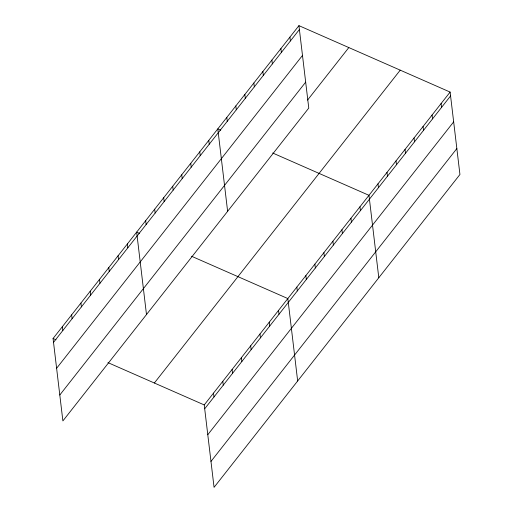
<?xml version="1.0" encoding="UTF-8"?>
<svg xmlns="http://www.w3.org/2000/svg" width="513" height="513" viewBox="0 0 513 513"><rect width="100%" height="100%" fill="white"/><g stroke="black" fill="none" stroke-linecap="round" stroke-linejoin="round"><path stroke-width="0.77" d="M298.938 25.65L308.768 108.07L62.887 420.923L53.063 338.503L298.938 25.65L450.113 92.077L459.937 174.497L214.062 487.35L204.232 404.93L450.113 92.077M53.519 342.357L299.4 29.504M56.61 368.289L302.49 55.43M59.797 394.997L305.671 82.144M307.543 100.099L348.827 47.568M154.349 383.012L400.223 70.153M204.693 408.784L450.574 95.931M207.784 434.71L453.665 121.857M210.971 461.424L456.846 148.571M220.731 130.18L217.801 128.891L227.625 211.311M272.685 153.009L368.975 195.318L378.799 277.738M139.594 233.421L136.657 232.132L146.487 314.552M191.541 256.25L287.831 298.56L297.662 380.979M53.063 338.503L55.994 339.792M107.948 362.62L204.232 404.93M441.097 103.549L441.558 107.403M432.081 115.015L432.542 118.875M423.065 126.487L423.526 130.347M414.049 137.959L414.51 141.812M405.033 149.43L405.494 153.284M396.017 160.902L396.478 164.756M387.001 172.374L387.462 176.228M377.985 183.846L378.447 187.7M359.959 206.79L360.415 210.644M350.943 218.262L351.399 222.116M341.927 229.734L342.383 233.588M332.911 241.2L333.373 245.06M323.895 252.672L324.357 256.532M289.922 37.122L290.384 40.976M314.879 264.144L315.341 267.998M280.906 48.594L281.368 52.448M305.863 275.616L306.325 279.47M271.89 60.066L272.352 63.92M296.847 287.088L297.309 290.942M262.874 71.538L263.336 75.392M253.858 83.01L254.32 86.864M278.546 310.378L279.001 314.232M244.842 94.475L245.304 98.336M269.254 322.196L269.716 326.05M235.826 105.947L236.288 109.808M259.969 334.014L260.424 337.868M226.817 117.419L227.272 121.273M250.677 345.833L251.139 349.693M241.392 357.651L241.847 361.511M208.785 140.363L209.24 144.217M232.1 369.475L232.562 373.329M199.769 151.835L200.224 155.689M222.809 381.294L223.27 385.148M190.753 163.307L191.214 167.161M213.523 393.112L213.985 396.966M181.737 174.779L182.198 178.633M172.721 186.251L173.182 190.105M163.705 197.723L164.166 201.577M154.689 209.189L155.15 213.049M145.673 220.661L146.134 224.521M127.371 243.951L127.827 247.811M118.08 255.769L118.541 259.629M108.794 267.594L109.25 271.448M99.503 279.412L99.964 283.266M90.217 291.23L90.673 295.084M80.926 303.048L81.387 306.902M71.64 314.867L72.096 318.72M62.349 326.685L62.81 330.539"/></g></svg>
